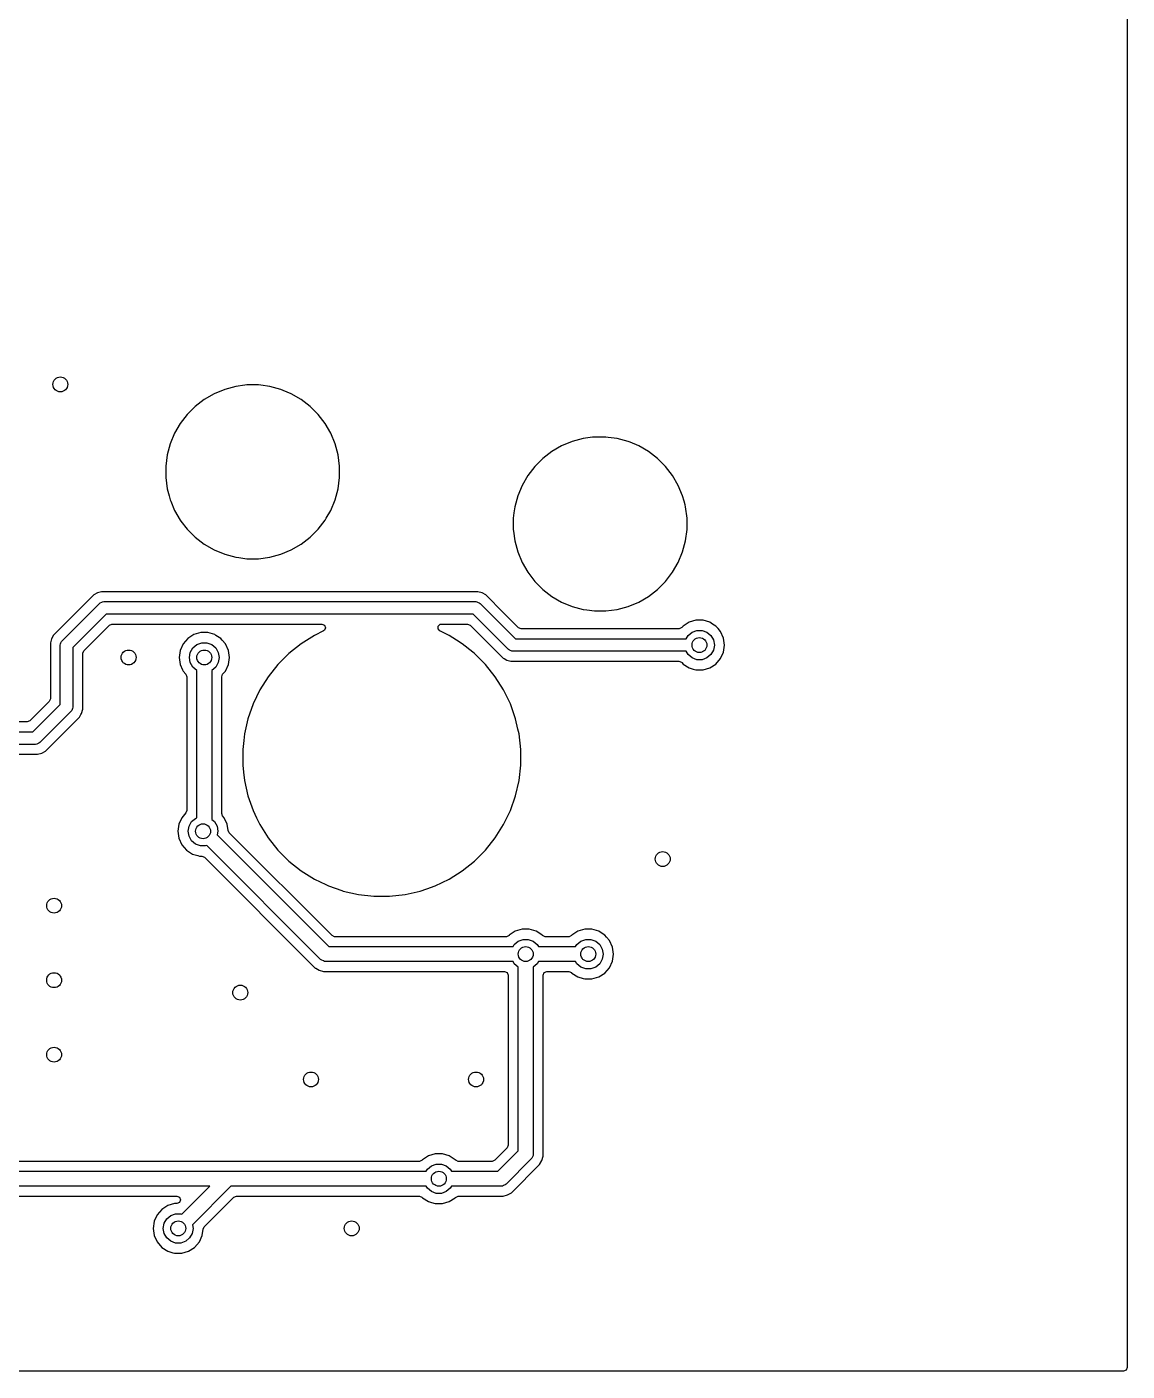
# Model space of a CAD drawing. Extents: x 56.4 to 146.8, y -127.5 to -60.9.
# Drawn here: x 124.6 to 146.76, y -121.26 to -94.19 of the extents above; entities that cross this region are included whole.
import ezdxf

# ---------------------------------------------------------------- set-up
doc = ezdxf.new("R2010")
doc.units = 0
doc.layers.add('BLACK', color=7, linetype='CONTINUOUS')

msp = doc.modelspace()

# ---------------------------------------------------------------- linework, layer by layer
at = {"layer": 'BLACK', "linetype": 'CONTINUOUS'}
for p, q in [((146.759969, -60.938969), (146.759969, -121.190969)), ((128.581084, -101.48881), (128.369083, -101.576623)), ((128.80273, -101.42942), (128.581084, -101.48881)), ((128.987293, -101.405122), (128.80273, -101.42942)), ((129.030235, -101.399469), (128.987293, -101.405122)), ((129.259703, -101.399469), (129.030235, -101.399469)), ((129.307119, -101.405711), (129.259703, -101.399469)), ((129.487207, -101.42942), (129.307119, -101.405711)), ((129.708853, -101.48881), (129.487206, -101.42942)), ((129.487206, -101.42942), (129.487207, -101.42942)), ((129.708854, -101.48881), (129.708853, -101.48881)), ((129.708856, -101.488811), (129.708854, -101.48881)), ((129.760294, -101.510117), (129.708856, -101.488811)), ((129.920854, -101.576623), (129.760294, -101.510117)), ((128.170357, -101.691357), (127.988303, -101.831054)), ((128.369081, -101.576624), (128.170357, -101.691357)), ((128.369083, -101.576623), (128.369081, -101.576624)), ((129.920856, -101.576624), (129.920854, -101.576623)), ((130.11958, -101.691357), (129.920856, -101.576624)), ((130.119582, -101.691358), (130.11958, -101.691357)), ((130.30163, -101.83105), (130.119581, -101.691358)), ((130.119581, -101.691358), (130.119582, -101.691358)), ((127.826054, -101.993303), (127.686357, -102.175357)), ((127.988303, -101.831054), (127.826054, -101.993303)), ((130.463888, -101.993308), (130.30163, -101.83105)), ((130.60358, -102.175357), (130.463888, -101.993308)), ((127.686357, -102.175357), (127.571624, -102.374081)), ((130.718313, -102.374081), (130.60358, -102.175357)), ((127.48381, -102.586084), (127.42442, -102.80773)), ((127.571623, -102.374083), (127.48381, -102.586084)), ((127.571624, -102.374081), (127.571623, -102.374083)), ((130.806127, -102.586082), (130.718313, -102.374081)), ((130.865517, -102.807731), (130.806127, -102.586082)), ((135.581084, -102.53881), (135.369083, -102.626623)), ((135.80273, -102.47942), (135.581084, -102.53881)), ((135.987293, -102.455122), (135.80273, -102.47942)), ((136.030235, -102.449469), (135.987293, -102.455122)), ((136.259703, -102.449469), (136.030235, -102.449469)), ((136.307119, -102.455711), (136.259703, -102.449469)), ((136.487207, -102.47942), (136.307119, -102.455711)), ((136.708853, -102.53881), (136.487206, -102.47942)), ((136.487206, -102.47942), (136.487207, -102.47942)), ((136.708854, -102.53881), (136.708853, -102.53881)), ((136.708856, -102.538811), (136.708854, -102.53881)), ((136.749021, -102.555448), (136.708856, -102.538811)), ((136.920854, -102.626623), (136.749021, -102.555448)), ((127.42442, -102.80773), (127.394469, -103.035236)), ((130.895469, -103.035235), (130.865517, -102.807731)), ((134.988303, -102.881054), (134.826054, -103.043303)), ((135.170357, -102.741357), (134.988303, -102.881054)), ((135.369081, -102.626624), (135.170357, -102.741357)), ((135.369083, -102.626623), (135.369081, -102.626624)), ((136.920856, -102.626624), (136.920854, -102.626623)), ((137.11958, -102.741357), (136.920856, -102.626624)), ((137.119582, -102.741358), (137.11958, -102.741357)), ((137.30163, -102.88105), (137.119581, -102.741358)), ((137.119581, -102.741358), (137.119582, -102.741358)), ((137.463888, -103.043308), (137.30163, -102.88105)), ((127.394469, -103.035236), (127.394469, -103.264701)), ((130.895469, -103.264703), (130.895469, -103.035235)), ((134.826054, -103.043303), (134.686357, -103.225357)), ((137.60358, -103.225357), (137.463888, -103.043308)), ((127.394469, -103.264701), (127.42442, -103.492207)), ((130.865517, -103.492207), (130.895469, -103.264703)), ((134.571623, -103.424083), (134.48381, -103.636084)), ((134.571624, -103.424081), (134.571623, -103.424083)), ((134.686357, -103.225357), (134.571624, -103.424081)), ((137.718313, -103.424081), (137.60358, -103.225357)), ((137.806127, -103.636082), (137.718313, -103.424081)), ((127.42442, -103.492207), (127.462972, -103.636084)), ((127.462972, -103.636084), (127.483811, -103.713856)), ((130.806127, -103.713856), (130.865517, -103.492207)), ((134.48381, -103.636084), (134.42442, -103.85773)), ((137.833975, -103.740015), (137.806127, -103.636082)), ((127.483811, -103.713856), (127.494647, -103.740016)), ((127.494647, -103.740016), (127.571623, -103.925854)), ((127.571623, -103.925854), (127.571624, -103.925856)), ((127.571624, -103.925856), (127.686357, -104.12458)), ((130.626296, -104.085235), (130.718313, -103.925857)), ((130.718313, -103.925857), (130.806127, -103.713856)), ((134.42442, -103.85773), (134.408538, -103.97837)), ((137.854825, -103.817829), (137.833975, -103.740015)), ((137.865517, -103.857731), (137.854825, -103.817829)), ((137.895469, -104.085235), (137.865517, -103.857731)), ((127.686357, -104.12458), (127.699786, -104.142081)), ((127.699786, -104.142081), (127.82605, -104.30663)), ((130.463888, -104.30663), (130.60358, -104.124581)), ((130.60358, -104.124581), (130.626296, -104.085235)), ((134.408538, -103.97837), (134.394469, -104.085235)), ((134.394469, -104.085235), (134.394469, -104.314703)), ((137.895469, -104.314703), (137.895469, -104.085235)), ((127.82605, -104.30663), (127.988308, -104.468888)), ((127.988308, -104.468888), (128.170357, -104.60858)), ((130.119581, -104.60858), (130.30163, -104.468888)), ((130.30163, -104.468888), (130.463888, -104.30663)), ((134.394469, -104.314703), (134.398119, -104.342426)), ((134.398119, -104.342426), (134.42442, -104.542207)), ((137.865517, -104.542207), (137.895469, -104.314703)), ((128.170357, -104.60858), (128.369081, -104.723313)), ((128.369081, -104.723313), (128.581082, -104.811127)), ((129.708856, -104.811127), (129.920857, -104.723313)), ((129.920857, -104.723313), (130.119581, -104.60858)), ((134.42442, -104.542207), (134.48381, -104.763853)), ((134.48381, -104.763853), (134.571623, -104.975854)), ((137.718313, -104.975857), (137.806127, -104.763856)), ((137.806127, -104.763856), (137.865517, -104.542207)), ((128.581082, -104.811127), (128.802731, -104.870517)), ((128.802731, -104.870517), (128.80273, -104.870517)), ((128.80273, -104.870517), (128.86579, -104.878819)), ((128.86579, -104.878819), (129.030235, -104.900469)), ((129.030235, -104.900469), (129.030237, -104.900469)), ((129.030237, -104.900469), (129.259701, -104.900469)), ((129.259701, -104.900469), (129.259703, -104.900469)), ((129.259703, -104.900469), (129.487207, -104.870517)), ((129.487207, -104.870517), (129.708856, -104.811127)), ((134.571623, -104.975854), (134.571624, -104.975856)), ((134.571624, -104.975856), (134.571625, -104.975857)), ((134.571625, -104.975857), (134.686358, -105.174581)), ((137.60358, -105.174581), (137.718313, -104.975857)), ((134.686358, -105.174581), (134.82605, -105.35663)), ((137.463888, -105.35663), (137.60358, -105.174581)), ((126.019325, -105.586653), (125.94511, -105.629501)), ((126.019327, -105.586652), (126.019325, -105.586653)), ((126.019329, -105.586651), (126.019327, -105.586652)), ((126.01933, -105.586651), (126.019329, -105.586651)), ((126.102116, -105.564469), (126.01933, -105.586651)), ((126.187822, -105.564469), (126.102116, -105.564469)), ((133.681965, -105.564469), (126.187822, -105.564469)), ((133.764751, -105.586651), (133.681965, -105.564469)), ((133.764752, -105.586651), (133.764751, -105.586651)), ((133.764753, -105.586652), (133.764752, -105.586651)), ((133.764755, -105.586653), (133.764753, -105.586652)), ((133.83897, -105.629501), (133.764755, -105.586653)), ((134.82605, -105.35663), (134.988308, -105.518888)), ((134.988308, -105.518888), (135.170357, -105.65858)), ((137.119581, -105.65858), (137.30163, -105.518888)), ((137.30163, -105.518888), (137.463888, -105.35663)), ((125.94511, -105.629501), (125.134501, -106.44011)), ((125.306581, -106.551581), (126.056581, -105.801581)), ((126.056581, -105.801581), (126.075517, -105.78604)), ((126.075517, -105.78604), (126.075523, -105.786035)), ((126.075523, -105.786035), (126.107384, -105.772837)), ((126.107384, -105.772837), (126.120582, -105.767371)), ((126.120582, -105.767371), (126.120583, -105.767371)), ((126.120583, -105.767371), (126.144969, -105.764969)), ((126.144969, -105.764969), (133.639112, -105.764969)), ((133.639112, -105.764969), (133.663498, -105.767371)), ((133.663498, -105.767371), (133.663499, -105.767371)), ((133.663499, -105.767371), (133.676696, -105.772837)), ((133.676696, -105.772837), (133.708558, -105.786035)), ((133.708558, -105.786035), (133.708563, -105.78604)), ((133.708563, -105.78604), (133.7275, -105.801581)), ((133.7275, -105.801581), (134.440888, -106.514969)), ((133.838971, -105.629502), (133.83897, -105.629501)), ((133.838974, -105.629504), (133.838971, -105.629502)), ((134.199516, -105.990046), (133.838974, -105.629504)), ((135.170357, -105.65858), (135.369081, -105.773313)), ((135.369081, -105.773313), (135.581082, -105.861127)), ((135.581082, -105.861127), (135.802731, -105.920517)), ((136.487207, -105.920517), (136.708856, -105.861127)), ((136.708856, -105.861127), (136.920857, -105.773313)), ((136.920857, -105.773313), (137.119581, -105.65858)), ((126.196745, -106.014969), (125.519969, -106.691745)), ((133.587336, -106.014969), (126.196745, -106.014969)), ((134.300724, -106.728357), (133.587336, -106.014969)), ((134.502265, -106.292795), (134.199516, -105.990046)), ((135.802731, -105.920517), (135.80273, -105.920517)), ((135.80273, -105.920517), (135.878565, -105.930501)), ((135.878565, -105.930501), (136.030235, -105.950469)), ((136.030235, -105.950469), (136.030237, -105.950469)), ((136.030237, -105.950469), (136.259701, -105.950469)), ((136.259701, -105.950469), (136.259703, -105.950469)), ((136.259703, -105.950469), (136.487207, -105.920517)), ((138.073005, -106.139469), (137.934918, -106.180015)), ((138.073008, -106.139469), (138.073005, -106.139469)), ((138.21693, -106.139469), (138.073008, -106.139469)), ((138.216933, -106.139469), (138.21693, -106.139469)), ((138.355019, -106.180015), (138.216933, -106.139469)), ((125.742143, -106.753122), (126.258122, -106.237143)), ((126.258122, -106.237143), (126.310448, -106.215469)), ((126.310448, -106.215469), (130.540679, -106.215469)), ((128.098005, -106.389469), (127.959918, -106.430015)), ((128.098008, -106.389469), (128.098005, -106.389469)), ((128.24193, -106.389469), (128.098008, -106.389469)), ((128.241933, -106.389469), (128.24193, -106.389469)), ((128.380019, -106.430015), (128.241933, -106.389469)), ((130.572787, -106.356141), (130.388181, -106.445042)), ((130.540679, -106.215469), (130.593005, -106.237143)), ((130.593005, -106.341795), (130.572787, -106.356141)), ((130.593005, -106.237143), (130.614679, -106.289469)), ((130.614679, -106.289469), (130.593005, -106.341795)), ((132.879412, -106.31391), (132.882587, -106.257361)), ((132.91715, -106.35614), (132.879412, -106.31391)), ((132.882587, -106.257361), (132.924818, -106.219622)), ((133.101758, -106.445043), (132.91715, -106.35614)), ((132.924818, -106.219622), (132.949259, -106.215469)), ((132.949259, -106.215469), (133.473633, -106.215469)), ((133.473633, -106.215469), (133.525959, -106.237143)), ((133.525959, -106.237143), (134.18925, -106.900434)), ((134.554591, -106.314469), (134.502265, -106.292795)), ((137.730965, -106.314469), (134.554591, -106.314469)), ((137.736244, -106.31428), (137.730965, -106.314469)), ((137.786889, -106.288929), (137.736244, -106.31428)), ((137.813841, -106.257826), (137.786889, -106.288929)), ((137.813844, -106.257824), (137.813841, -106.257826)), ((137.934914, -106.180016), (137.813844, -106.257824)), ((137.915156, -106.447133), (137.994969, -106.380161)), ((137.934918, -106.180015), (137.934914, -106.180016)), ((137.994969, -106.380161), (138.092875, -106.344527)), ((138.092875, -106.344527), (138.197063, -106.344527)), ((138.197063, -106.344527), (138.294969, -106.380161)), ((138.294969, -106.380161), (138.374782, -106.447133)), ((138.355023, -106.180016), (138.355019, -106.180015)), ((138.410188, -106.215469), (138.355023, -106.180016)), ((138.476097, -106.257826), (138.410188, -106.215469)), ((138.476098, -106.257828), (138.476097, -106.257826)), ((138.4761, -106.257829), (138.476098, -106.257828)), ((138.520061, -106.308563), (138.4761, -106.257829)), ((138.570346, -106.366596), (138.520061, -106.308563)), ((138.630134, -106.497512), (138.570346, -106.366596)), ((125.070718, -106.592457), (125.069469, -106.597117)), ((125.069469, -106.597117), (125.069469, -107.72449)), ((125.084915, -106.539469), (125.070718, -106.592457)), ((125.09165, -106.514332), (125.084914, -106.539468)), ((125.084914, -106.539468), (125.084915, -106.539469)), ((125.091651, -106.514328), (125.09165, -106.514332)), ((125.134501, -106.44011), (125.091651, -106.514328)), ((125.269969, -106.639969), (125.272371, -106.615583)), ((125.269969, -107.838192), (125.269969, -106.639969)), ((125.272371, -106.615583), (125.273693, -106.612392)), ((125.273693, -106.612392), (125.28002, -106.597117)), ((125.28002, -106.597117), (125.291035, -106.570523)), ((125.291035, -106.570523), (125.29104, -106.570517)), ((125.29104, -106.570517), (125.306581, -106.551581)), ((127.744592, -106.616595), (127.684803, -106.747514)), ((127.838837, -106.507829), (127.744592, -106.616595)), ((127.838844, -106.507824), (127.838837, -106.507829)), ((127.959914, -106.430016), (127.838844, -106.507824)), ((127.940156, -106.697133), (128.019969, -106.630161)), ((127.959918, -106.430015), (127.959914, -106.430016)), ((128.019969, -106.630161), (128.117875, -106.594527)), ((128.117875, -106.594527), (128.222063, -106.594527)), ((128.222063, -106.594527), (128.319969, -106.630161)), ((128.319969, -106.630161), (128.399782, -106.697133)), ((128.380023, -106.430016), (128.380019, -106.430015)), ((128.403405, -106.445043), (128.380023, -106.430016)), ((128.501097, -106.507826), (128.403405, -106.445043)), ((128.501098, -106.507828), (128.501097, -106.507826)), ((128.5011, -106.507829), (128.501098, -106.507828)), ((128.528515, -106.539468), (128.5011, -106.507829)), ((128.595346, -106.616596), (128.528515, -106.539468)), ((128.655134, -106.747512), (128.595346, -106.616596)), ((130.121845, -106.612392), (129.875925, -106.808507)), ((130.388181, -106.445042), (130.121845, -106.612392)), ((133.252034, -106.539468), (133.101758, -106.445043)), ((133.368092, -106.612392), (133.252034, -106.539468)), ((133.581307, -106.782426), (133.368092, -106.612392)), ((134.440888, -106.514969), (137.87599, -106.514969)), ((137.87599, -106.514969), (137.915156, -106.447133)), ((138.374782, -106.447133), (138.426877, -106.537363)), ((138.426877, -106.537363), (138.444969, -106.639969)), ((138.444969, -106.639969), (138.426877, -106.742575)), ((138.650616, -106.639969), (138.630134, -106.497512)), ((138.630134, -106.782426), (138.650616, -106.639969)), ((125.519969, -106.691745), (125.519969, -107.889969)), ((125.720469, -106.805448), (125.742143, -106.753122)), ((125.720469, -107.932824), (125.720469, -106.805448)), ((127.684803, -106.747514), (127.664322, -106.889969)), ((127.664322, -106.889969), (127.684803, -107.032423)), ((127.869969, -106.889969), (127.888061, -106.787363)), ((127.888061, -106.992575), (127.869969, -106.889969)), ((127.888061, -106.787363), (127.940156, -106.697133)), ((128.399782, -106.697133), (128.451877, -106.787363)), ((128.451877, -106.787363), (128.469969, -106.889969)), ((128.469969, -106.889969), (128.451877, -106.992575)), ((128.675616, -106.889969), (128.655134, -106.747512)), ((128.655134, -107.032426), (128.675616, -106.889969)), ((129.875925, -106.808507), (129.653507, -107.030925)), ((133.614013, -106.808508), (133.581307, -106.782426)), ((133.83643, -107.030925), (133.614013, -106.808508)), ((134.18925, -106.900434), (134.189252, -106.900435)), ((134.189252, -106.900435), (134.189253, -106.900436)), ((134.189253, -106.900436), (134.211607, -106.913342)), ((134.211607, -106.913342), (134.263473, -106.943287)), ((134.263473, -106.943287), (134.346259, -106.965469)), ((134.31966, -106.743897), (134.300724, -106.728357)), ((134.319666, -106.743903), (134.31966, -106.743897)), ((134.351527, -106.7571), (134.319666, -106.743903)), ((134.364725, -106.762567), (134.351527, -106.7571)), ((134.364726, -106.762567), (134.364725, -106.762567)), ((134.389112, -106.764969), (134.364726, -106.762567)), ((137.87599, -106.764969), (134.389112, -106.764969)), ((137.915156, -106.832805), (137.87599, -106.764969)), ((137.994969, -106.899777), (137.915156, -106.832805)), ((138.092875, -106.935411), (137.994969, -106.899777)), ((138.197063, -106.935411), (138.092875, -106.935411)), ((138.294969, -106.899777), (138.197063, -106.935411)), ((138.374782, -106.832805), (138.294969, -106.899777)), ((138.426877, -106.742575), (138.374782, -106.832805)), ((138.476097, -107.022112), (138.570346, -106.913342)), ((138.570346, -106.913342), (138.630134, -106.782426)), ((127.684803, -107.032423), (127.684803, -107.032424)), ((127.684803, -107.032424), (127.684804, -107.032426)), ((127.684804, -107.032426), (127.734146, -107.140468)), ((127.734146, -107.140468), (127.744592, -107.163342)), ((127.744592, -107.163342), (127.801395, -107.228897)), ((127.940156, -107.082805), (127.888061, -106.992575)), ((128.019969, -107.149777), (127.940156, -107.082805)), ((128.019969, -110.121061), (128.019969, -107.149777)), ((128.399782, -107.082805), (128.319969, -107.149777)), ((128.319969, -107.149777), (128.319969, -110.151138)), ((128.451877, -106.992575), (128.399782, -107.082805)), ((128.538543, -107.228897), (128.56594, -107.197278)), ((128.56594, -107.197278), (128.595346, -107.163342)), ((128.595346, -107.163342), (128.655134, -107.032426)), ((129.653507, -107.030925), (129.457392, -107.276845)), ((134.032546, -107.276846), (133.83643, -107.030925)), ((134.346259, -106.965469), (134.431965, -106.965469)), ((134.431965, -106.965469), (137.730965, -106.965469)), ((137.730965, -106.965469), (137.783291, -106.987143)), ((137.783291, -106.987143), (137.786881, -106.990998)), ((137.786881, -106.990998), (137.813841, -107.022112)), ((137.813841, -107.022112), (137.934916, -107.099922)), ((137.934916, -107.099922), (138.018622, -107.1245)), ((138.018622, -107.1245), (138.073004, -107.140468)), ((138.073004, -107.140468), (138.073006, -107.140469)), ((138.073006, -107.140469), (138.073008, -107.140469)), ((138.073008, -107.140469), (138.216932, -107.140469)), ((138.216932, -107.140469), (138.216933, -107.140468)), ((138.216933, -107.140468), (138.355022, -107.099922)), ((138.355022, -107.099922), (138.476097, -107.022112)), ((127.801395, -107.228897), (127.819469, -107.277356)), ((127.819469, -107.277356), (127.819469, -109.97373)), ((128.520469, -107.277356), (128.538543, -107.228897)), ((128.520469, -110.031433), (128.520469, -107.277356)), ((129.457392, -107.276845), (129.290042, -107.543181)), ((134.199895, -107.54318), (134.032546, -107.276846)), ((125.069469, -107.72449), (125.047795, -107.776816)), ((129.290042, -107.543181), (129.153563, -107.826581)), ((134.218659, -107.582144), (134.199895, -107.54318)), ((134.336374, -107.826581), (134.218659, -107.582144)), ((125.047795, -107.776816), (124.656816, -108.167795)), ((124.718193, -108.389969), (125.269969, -107.838192)), ((125.483357, -107.978358), (124.858357, -108.603357)), ((125.498902, -107.959416), (125.483357, -107.978358)), ((125.498903, -107.959415), (125.498902, -107.959416)), ((125.517567, -107.914355), (125.498903, -107.959415)), ((125.519969, -107.889969), (125.517567, -107.914355)), ((125.684313, -108.03981), (125.698287, -108.015607)), ((125.698287, -108.015607), (125.720468, -107.932824)), ((125.720468, -107.932824), (125.720469, -107.932824)), ((129.153563, -107.826581), (129.049684, -108.123455)), ((134.419149, -108.063143), (134.336374, -107.826581)), ((124.60449, -108.189469), (124.405205, -108.189469)), ((124.656816, -108.167795), (124.60449, -108.189469)), ((124.969831, -108.775434), (125.655434, -108.089831)), ((125.655434, -108.089831), (125.684313, -108.03981)), ((129.049677, -108.123477), (128.979687, -108.430124)), ((129.049684, -108.123455), (129.049677, -108.123477)), ((134.440258, -108.123469), (134.419149, -108.063143)), ((134.440259, -108.123475), (134.440258, -108.123469)), ((134.44026, -108.123477), (134.440259, -108.123475)), ((134.487887, -108.332144), (134.44026, -108.123477)), ((121.788948, -108.389969), (124.718193, -108.389969)), ((128.96455, -108.564469), (128.944469, -108.742696)), ((128.979687, -108.430125), (128.96455, -108.564469)), ((128.979687, -108.430124), (128.979687, -108.430125)), ((134.510251, -108.430129), (134.487887, -108.332144)), ((134.545469, -108.742696), (134.510251, -108.430129)), ((124.769969, -108.639969), (121.788948, -108.639969)), ((121.933973, -108.840469), (124.81282, -108.840469)), ((124.794355, -108.637567), (124.769969, -108.639969)), ((124.794356, -108.637567), (124.794355, -108.637567)), ((124.807553, -108.6321), (124.794356, -108.637567)), ((124.839415, -108.618903), (124.807553, -108.6321)), ((124.81282, -108.840469), (124.812822, -108.840469)), ((124.812822, -108.840469), (124.895608, -108.818287)), ((124.83942, -108.618897), (124.839415, -108.618903)), ((124.858357, -108.603357), (124.83942, -108.618897)), ((124.895608, -108.818287), (124.969831, -108.775434)), ((128.944469, -108.742696), (128.944469, -109.057242)), ((134.545469, -109.057242), (134.545469, -108.742696)), ((128.944469, -109.057242), (128.960578, -109.200209)), ((134.510251, -109.369809), (134.545469, -109.057242)), ((128.960578, -109.200209), (128.979687, -109.369812)), ((128.979687, -109.369812), (128.979687, -109.369813)), ((128.979687, -109.369813), (129.049677, -109.67646)), ((134.440258, -109.676469), (134.510251, -109.369809)), ((129.049677, -109.67646), (129.049684, -109.676482)), ((129.049684, -109.676482), (129.153563, -109.973356)), ((134.336374, -109.973356), (134.440253, -109.676482)), ((134.440253, -109.676482), (134.440258, -109.676469)), ((127.719592, -110.116595), (127.659803, -110.247514)), ((127.801395, -110.022189), (127.719592, -110.116595)), ((127.819469, -109.97373), (127.801395, -110.022189)), ((127.863061, -110.287363), (127.915156, -110.197133)), ((127.915156, -110.197133), (127.994969, -110.130161)), ((127.994969, -110.130161), (128.019969, -110.121061)), ((128.319969, -110.151138), (128.374782, -110.197133)), ((128.374782, -110.197133), (128.426877, -110.287363)), ((128.538543, -110.079892), (128.520469, -110.031433)), ((128.570343, -110.116591), (128.538543, -110.079892)), ((128.570344, -110.116593), (128.570343, -110.116591)), ((128.570344, -110.116594), (128.570344, -110.116593)), ((128.570346, -110.116596), (128.570344, -110.116594)), ((128.630134, -110.247512), (128.570346, -110.116596)), ((129.153563, -109.973356), (129.222542, -110.116591)), ((129.222542, -110.116591), (129.290043, -110.256758)), ((134.199895, -110.256758), (134.336371, -109.973363)), ((134.336371, -109.97336), (134.336374, -109.973356)), ((134.336371, -109.973363), (134.336371, -109.97336)), ((127.659803, -110.247514), (127.639322, -110.389969)), ((127.639322, -110.389969), (127.659803, -110.532423)), ((127.844969, -110.389969), (127.863061, -110.287363)), ((127.863061, -110.492575), (127.844969, -110.389969)), ((128.426877, -110.287363), (128.444969, -110.389969)), ((128.444969, -110.389969), (128.431798, -110.464666)), ((128.431798, -110.464666), (130.682101, -112.714969)), ((128.648784, -110.377229), (128.630134, -110.247512)), ((128.669704, -110.419022), (128.648784, -110.377229)), ((130.743477, -112.492795), (128.669704, -110.419022)), ((129.290043, -110.256758), (129.457392, -110.523092)), ((134.032546, -110.523092), (134.199895, -110.256758)), ((127.659803, -110.532423), (127.719592, -110.663342)), ((127.719592, -110.663342), (127.813837, -110.772108)), ((127.915156, -110.582805), (127.863061, -110.492575)), ((127.994969, -110.649777), (127.915156, -110.582805)), ((128.092875, -110.685411), (127.994969, -110.649777)), ((128.197063, -110.685411), (128.092875, -110.685411)), ((128.219949, -110.677081), (128.197063, -110.685411)), ((130.513903, -112.971035), (128.219949, -110.677081)), ((129.457392, -110.523092), (129.653508, -110.769013)), ((133.83643, -110.769013), (134.032546, -110.523092)), ((127.813837, -110.772108), (127.813838, -110.772109)), ((127.813838, -110.772109), (127.813841, -110.772112)), ((127.813841, -110.772112), (127.934916, -110.849922)), ((127.934916, -110.849922), (128.041372, -110.88118)), ((128.041372, -110.88118), (128.073004, -110.890468)), ((128.073004, -110.890468), (128.073006, -110.890469)), ((128.073006, -110.890469), (128.073008, -110.890469)), ((128.073008, -110.890469), (128.119135, -110.890469)), ((128.119135, -110.890469), (128.171461, -110.912143)), ((128.171461, -110.912143), (130.404757, -113.145439)), ((129.653508, -110.769013), (129.875925, -110.99143)), ((129.875925, -110.99143), (130.121846, -111.187546)), ((133.368092, -111.187546), (133.614013, -110.99143)), ((133.614013, -110.99143), (133.83643, -110.769013)), ((130.121846, -111.187546), (130.38818, -111.354895)), ((133.101758, -111.354895), (133.368092, -111.187546)), ((130.38818, -111.354895), (130.61867, -111.465893)), ((130.61867, -111.465893), (130.671581, -111.491374)), ((130.671581, -111.491374), (130.938457, -111.584756)), ((132.521469, -111.595258), (132.655178, -111.548471)), ((132.655178, -111.548471), (132.818356, -111.491374)), ((132.818356, -111.491374), (132.81836, -111.491371)), ((132.81836, -111.491371), (132.818363, -111.491371)), ((132.818363, -111.491371), (133.101758, -111.354895)), ((130.938457, -111.584756), (130.968469, -111.595258)), ((130.968469, -111.595258), (130.968475, -111.595259)), ((130.968475, -111.595259), (130.968477, -111.59526)), ((130.968477, -111.59526), (131.275124, -111.66525)), ((131.275124, -111.66525), (131.275125, -111.66525)), ((131.275125, -111.66525), (131.275129, -111.665251)), ((131.275129, -111.665251), (131.587696, -111.700469)), ((131.587696, -111.700469), (131.5877, -111.700469)), ((131.5877, -111.700469), (131.902238, -111.700469)), ((131.902238, -111.700469), (131.902242, -111.700469)), ((131.902242, -111.700469), (132.214809, -111.665251)), ((132.214809, -111.665251), (132.521469, -111.595258)), ((134.573005, -112.364469), (134.434918, -112.405015)), ((134.573008, -112.364469), (134.573005, -112.364469)), ((134.71693, -112.364469), (134.573008, -112.364469)), ((134.716933, -112.364469), (134.71693, -112.364469)), ((134.855019, -112.405015), (134.716933, -112.364469)), ((135.833036, -112.364469), (135.694949, -112.405015)), ((135.833039, -112.364469), (135.833036, -112.364469)), ((135.976961, -112.364469), (135.833039, -112.364469)), ((135.976964, -112.364469), (135.976961, -112.364469)), ((136.11505, -112.405015), (135.976964, -112.364469)), ((130.795803, -112.514469), (130.743477, -112.492795)), ((134.252628, -112.514469), (130.795803, -112.514469)), ((134.257908, -112.51428), (134.252628, -112.514469)), ((134.308554, -112.488928), (134.257908, -112.51428)), ((134.313841, -112.482826), (134.308554, -112.488928)), ((134.434914, -112.405016), (134.313841, -112.482826)), ((134.415156, -112.672133), (134.494969, -112.605161)), ((134.434918, -112.405015), (134.434914, -112.405016)), ((134.494969, -112.605161), (134.592875, -112.569527)), ((134.592875, -112.569527), (134.697063, -112.569527)), ((134.697063, -112.569527), (134.794969, -112.605161)), ((134.794969, -112.605161), (134.874782, -112.672133)), ((134.855023, -112.405016), (134.855019, -112.405015)), ((134.907681, -112.438858), (134.855023, -112.405016)), ((134.976097, -112.482826), (134.907681, -112.438858)), ((134.981384, -112.488928), (134.976097, -112.482826)), ((134.984984, -112.492795), (134.981384, -112.488928)), ((135.03731, -112.514469), (134.984984, -112.492795)), ((135.512659, -112.514469), (135.03731, -112.514469)), ((135.517939, -112.51428), (135.512659, -112.514469)), ((135.568585, -112.488928), (135.517939, -112.51428)), ((135.573872, -112.482826), (135.568585, -112.488928)), ((135.694945, -112.405016), (135.573872, -112.482826)), ((135.675187, -112.672133), (135.755, -112.605161)), ((135.694949, -112.405015), (135.694945, -112.405016)), ((135.755, -112.605161), (135.852906, -112.569527)), ((135.852906, -112.569527), (135.957094, -112.569527)), ((135.957094, -112.569527), (136.055, -112.605161)), ((136.055, -112.605161), (136.134813, -112.672133)), ((136.115054, -112.405016), (136.11505, -112.405015)), ((136.167712, -112.438858), (136.115054, -112.405016)), ((136.236128, -112.482826), (136.167712, -112.438858)), ((136.236129, -112.482828), (136.236128, -112.482826)), ((136.236131, -112.482829), (136.236129, -112.482828)), ((136.271352, -112.523477), (136.236131, -112.482829)), ((136.330377, -112.591596), (136.271352, -112.523477)), ((136.390165, -112.722512), (136.330377, -112.591596)), ((130.682101, -112.714969), (134.390424, -112.714969)), ((134.390424, -112.714969), (134.415156, -112.672133)), ((134.874782, -112.672133), (134.899514, -112.714969)), ((134.899514, -112.714969), (135.650455, -112.714969)), ((135.650455, -112.714969), (135.675187, -112.672133)), ((136.134813, -112.672133), (136.186908, -112.762363)), ((136.186908, -112.762363), (136.205, -112.864969)), ((136.205, -112.864969), (136.186908, -112.967575)), ((136.410647, -112.864969), (136.390165, -112.722512)), ((136.390165, -113.007426), (136.410647, -112.864969)), ((130.404757, -113.145439), (130.413757, -113.150635)), ((130.413757, -113.150635), (130.48248, -113.190313)), ((130.536634, -112.98969), (130.513903, -112.971035)), ((130.568308, -113.002809), (130.536634, -112.98969)), ((130.590705, -113.012087), (130.568308, -113.002809)), ((130.619969, -113.014969), (130.590705, -113.012087)), ((134.390424, -113.014969), (130.619969, -113.014969)), ((134.415156, -113.057805), (134.390424, -113.014969)), ((134.494969, -113.124777), (134.415156, -113.057805)), ((134.494969, -116.827837), (134.494969, -113.124777)), ((134.874782, -113.057805), (134.794969, -113.124777)), ((134.794969, -113.124777), (134.794969, -116.889969)), ((134.899514, -113.014969), (134.874782, -113.057805)), ((135.650455, -113.014969), (134.899514, -113.014969)), ((135.675187, -113.057805), (135.650455, -113.014969)), ((135.755, -113.124777), (135.675187, -113.057805)), ((135.852906, -113.160411), (135.755, -113.124777)), ((135.957094, -113.160411), (135.852906, -113.160411)), ((136.055, -113.124777), (135.957094, -113.160411)), ((136.134813, -113.057805), (136.055, -113.124777)), ((136.186908, -112.967575), (136.134813, -113.057805)), ((136.236128, -113.247112), (136.330377, -113.138342)), ((136.330377, -113.138342), (136.390165, -113.007426)), ((130.48248, -113.190313), (130.484013, -113.191197)), ((130.484013, -113.191197), (130.484681, -113.191583)), ((130.484681, -113.191583), (130.573822, -113.215468)), ((130.573822, -113.215468), (130.573823, -113.215469)), ((130.573823, -113.215469), (130.573825, -113.215469)), ((130.573825, -113.215469), (130.573826, -113.215469)), ((130.573826, -113.215469), (130.666113, -113.215469)), ((130.666113, -113.215469), (134.220469, -113.215469)), ((134.220469, -113.215469), (134.272795, -113.237143)), ((134.272795, -113.237143), (134.294469, -113.289469)), ((134.294469, -113.289469), (134.294469, -116.714135)), ((134.995469, -113.289469), (135.017143, -113.237143)), ((134.995469, -116.936115), (134.995469, -113.289469)), ((135.017143, -113.237143), (135.069469, -113.215469)), ((135.069469, -113.215469), (135.512659, -113.215469)), ((135.512659, -113.215469), (135.564985, -113.237143)), ((135.564985, -113.237143), (135.568578, -113.241003)), ((135.568578, -113.241003), (135.573872, -113.247112)), ((135.573872, -113.247112), (135.694947, -113.324922)), ((135.694947, -113.324922), (135.801403, -113.35618)), ((135.801403, -113.35618), (135.833035, -113.365468)), ((135.833035, -113.365468), (135.833037, -113.365469)), ((135.833037, -113.365469), (135.833039, -113.365469)), ((135.833039, -113.365469), (135.976963, -113.365469)), ((135.976963, -113.365469), (135.976964, -113.365468)), ((135.976964, -113.365468), (135.979147, -113.364827)), ((135.979147, -113.364827), (136.115053, -113.324922)), ((136.115053, -113.324922), (136.236128, -113.247112)), ((132.684914, -116.930016), (132.563841, -117.007826)), ((132.684918, -116.930015), (132.684914, -116.930016)), ((132.823005, -116.889469), (132.684918, -116.930015)), ((132.823008, -116.889469), (132.823005, -116.889469)), ((132.96693, -116.889469), (132.823008, -116.889469)), ((132.966933, -116.889469), (132.96693, -116.889469)), ((133.105019, -116.930015), (132.966933, -116.889469)), ((133.105023, -116.930016), (133.105019, -116.930015)), ((133.165559, -116.968921), (133.105023, -116.930016)), ((133.226097, -117.007826), (133.165559, -116.968921)), ((134.272795, -116.766461), (134.021461, -117.017795)), ((134.082837, -117.239969), (134.494969, -116.827837)), ((134.294469, -116.714135), (134.272795, -116.766461)), ((134.76969, -116.973304), (134.751035, -116.996035)), ((134.792087, -116.919232), (134.76969, -116.973304)), ((134.794969, -116.889969), (134.792087, -116.919232)), ((134.971583, -117.025257), (134.995468, -116.936115)), ((134.995468, -116.936115), (134.995469, -116.936115)), ((118.024514, -117.239969), (128.644969, -117.239969)), ((132.502628, -117.039469), (118.16231, -117.039469)), ((128.644969, -117.239969), (132.640424, -117.239969)), ((132.507908, -117.03928), (132.502628, -117.039469)), ((132.558554, -117.013928), (132.507908, -117.03928)), ((132.563841, -117.007826), (132.558554, -117.013928)), ((132.640424, -117.239969), (132.665156, -117.197133)), ((132.665156, -117.197133), (132.744969, -117.130161)), ((132.744969, -117.130161), (132.842875, -117.094527)), ((132.842875, -117.094527), (132.947063, -117.094527)), ((132.947063, -117.094527), (133.044969, -117.130161)), ((133.044969, -117.130161), (133.124782, -117.197133)), ((133.124782, -117.197133), (133.149514, -117.239969)), ((133.149514, -117.239969), (134.082837, -117.239969)), ((133.231384, -117.013928), (133.226097, -117.007826)), ((133.234984, -117.017795), (133.231384, -117.013928)), ((133.28731, -117.039469), (133.234984, -117.017795)), ((133.969135, -117.039469), (133.28731, -117.039469)), ((134.021461, -117.017795), (133.969135, -117.039469)), ((134.751035, -116.996035), (134.251035, -117.496035)), ((134.360181, -117.670439), (134.925439, -117.105181)), ((134.925439, -117.105181), (134.971583, -117.025257)), ((134.228304, -117.51469), (134.19663, -117.527809)), ((134.251035, -117.496035), (134.228304, -117.51469)), ((128.282837, -117.539969), (118.024514, -117.539969)), ((118.16231, -117.740469), (127.620135, -117.740469)), ((127.620135, -117.740469), (127.672461, -117.762143)), ((127.672461, -117.762143), (127.694135, -117.814469)), ((127.719949, -118.102856), (128.282837, -117.539969)), ((128.707101, -117.539969), (127.931798, -118.315271)), ((128.169703, -118.360915), (128.768477, -117.762143)), ((132.640424, -117.539969), (128.707101, -117.539969)), ((128.768477, -117.762143), (128.820803, -117.740469)), ((128.820803, -117.740469), (132.502628, -117.740469)), ((132.502628, -117.740469), (132.554954, -117.762143)), ((132.554954, -117.762143), (132.558547, -117.766003)), ((132.558547, -117.766003), (132.563841, -117.772112)), ((132.563841, -117.772112), (132.684916, -117.849922)), ((132.665156, -117.582805), (132.640424, -117.539969)), ((132.744969, -117.649777), (132.665156, -117.582805)), ((132.842875, -117.685411), (132.744969, -117.649777)), ((132.947063, -117.685411), (132.842875, -117.685411)), ((133.044969, -117.649777), (132.947063, -117.685411)), ((133.124782, -117.582805), (133.044969, -117.649777)), ((133.105022, -117.849922), (133.226097, -117.772112)), ((133.149514, -117.539969), (133.124782, -117.582805)), ((134.144969, -117.539969), (133.149514, -117.539969)), ((133.226097, -117.772112), (133.231384, -117.766009)), ((133.231384, -117.766009), (133.28203, -117.740658)), ((133.28203, -117.740658), (133.28731, -117.740469)), ((133.28731, -117.740469), (134.191115, -117.740469)), ((134.174233, -117.537087), (134.144969, -117.539969)), ((134.19663, -117.527809), (134.174233, -117.537087)), ((134.191115, -117.740468), (134.280257, -117.716583)), ((134.191115, -117.740469), (134.191115, -117.740468)), ((134.280257, -117.716583), (134.360181, -117.670439)), ((127.313837, -118.007829), (127.219592, -118.116595)), ((127.313844, -118.007824), (127.313837, -118.007829)), ((127.434914, -117.930016), (127.313844, -118.007824)), ((127.434918, -117.930015), (127.434914, -117.930016)), ((127.573005, -117.889469), (127.434918, -117.930015)), ((127.619135, -117.889469), (127.573005, -117.889469)), ((127.671461, -117.867795), (127.619135, -117.889469)), ((127.672461, -117.866795), (127.671461, -117.867795)), ((127.694135, -117.814469), (127.672461, -117.866795)), ((132.684916, -117.849922), (132.745787, -117.867795)), ((132.745787, -117.867795), (132.823004, -117.890468)), ((132.823004, -117.890468), (132.823006, -117.890469)), ((132.823006, -117.890469), (132.823008, -117.890469)), ((132.823008, -117.890469), (132.966932, -117.890469)), ((132.966932, -117.890469), (132.966933, -117.890468)), ((132.966933, -117.890468), (133.105022, -117.849922)), ((127.159803, -118.247514), (127.139322, -118.389969)), ((127.219592, -118.116595), (127.159803, -118.247514)), ((127.344969, -118.389969), (127.363061, -118.287363)), ((127.363061, -118.287363), (127.415156, -118.197133)), ((127.415156, -118.197133), (127.494969, -118.130161)), ((127.494969, -118.130161), (127.592875, -118.094527)), ((127.592875, -118.094527), (127.697063, -118.094527)), ((127.697063, -118.094527), (127.719949, -118.102856)), ((127.931798, -118.315271), (127.944969, -118.389969)), ((127.139322, -118.389969), (127.159803, -118.532423)), ((127.159803, -118.532423), (127.159803, -118.532424)), ((127.159803, -118.532424), (127.159804, -118.532426)), ((127.159804, -118.532426), (127.219592, -118.663342)), ((127.363061, -118.492575), (127.344969, -118.389969)), ((127.415156, -118.582805), (127.363061, -118.492575)), ((127.494969, -118.649777), (127.415156, -118.582805)), ((127.874782, -118.582805), (127.794969, -118.649777)), ((127.926877, -118.492575), (127.874782, -118.582805)), ((127.944969, -118.389969), (127.926877, -118.492575)), ((128.070346, -118.663342), (128.130134, -118.532426)), ((128.130134, -118.532426), (128.148784, -118.402706)), ((128.148784, -118.402706), (128.169703, -118.360915)), ((127.219592, -118.663342), (127.313837, -118.772108)), ((127.313837, -118.772108), (127.313838, -118.772109)), ((127.313838, -118.772109), (127.313841, -118.772112)), ((127.313841, -118.772112), (127.434916, -118.849922)), ((127.434916, -118.849922), (127.539036, -118.880494)), ((127.592875, -118.685411), (127.494969, -118.649777)), ((127.697063, -118.685411), (127.592875, -118.685411)), ((127.794969, -118.649777), (127.697063, -118.685411)), ((127.716933, -118.890468), (127.855022, -118.849922)), ((127.855022, -118.849922), (127.976097, -118.772112)), ((127.976097, -118.772112), (128.070346, -118.663342)), ((127.539036, -118.880494), (127.573004, -118.890468)), ((127.573004, -118.890468), (127.573006, -118.890469)), ((127.573006, -118.890469), (127.573008, -118.890469)), ((127.573008, -118.890469), (127.716932, -118.890469)), ((127.716932, -118.890469), (127.716933, -118.890468)), ((146.685969, -121.264969), (56.433969, -121.264969)), ((146.738295, -121.243295), (146.685969, -121.264969)), ((146.759969, -121.190969), (146.738295, -121.243295))]:
    msp.add_line(p, q, dxfattribs=at)
at = {"layer": 'BLACK'}
for centre in [(125.269969, -101.389969), (138.144969, -106.639969), (126.644969, -106.889969), (128.169969, -106.889969), (128.144969, -110.389969), (137.405, -110.95), (125.144969, -111.889969), (134.644969, -112.864969), (135.905, -112.864969), (125.144969, -113.389969), (128.894969, -113.639969), (125.144969, -114.889969), (130.319969, -115.389969), (133.644969, -115.389969), (132.894969, -117.389969), (127.644969, -118.389969), (131.139969, -118.389969)]:
    msp.add_circle(centre, 0.15, dxfattribs=at)

doc.saveas('drawing.dxf')
